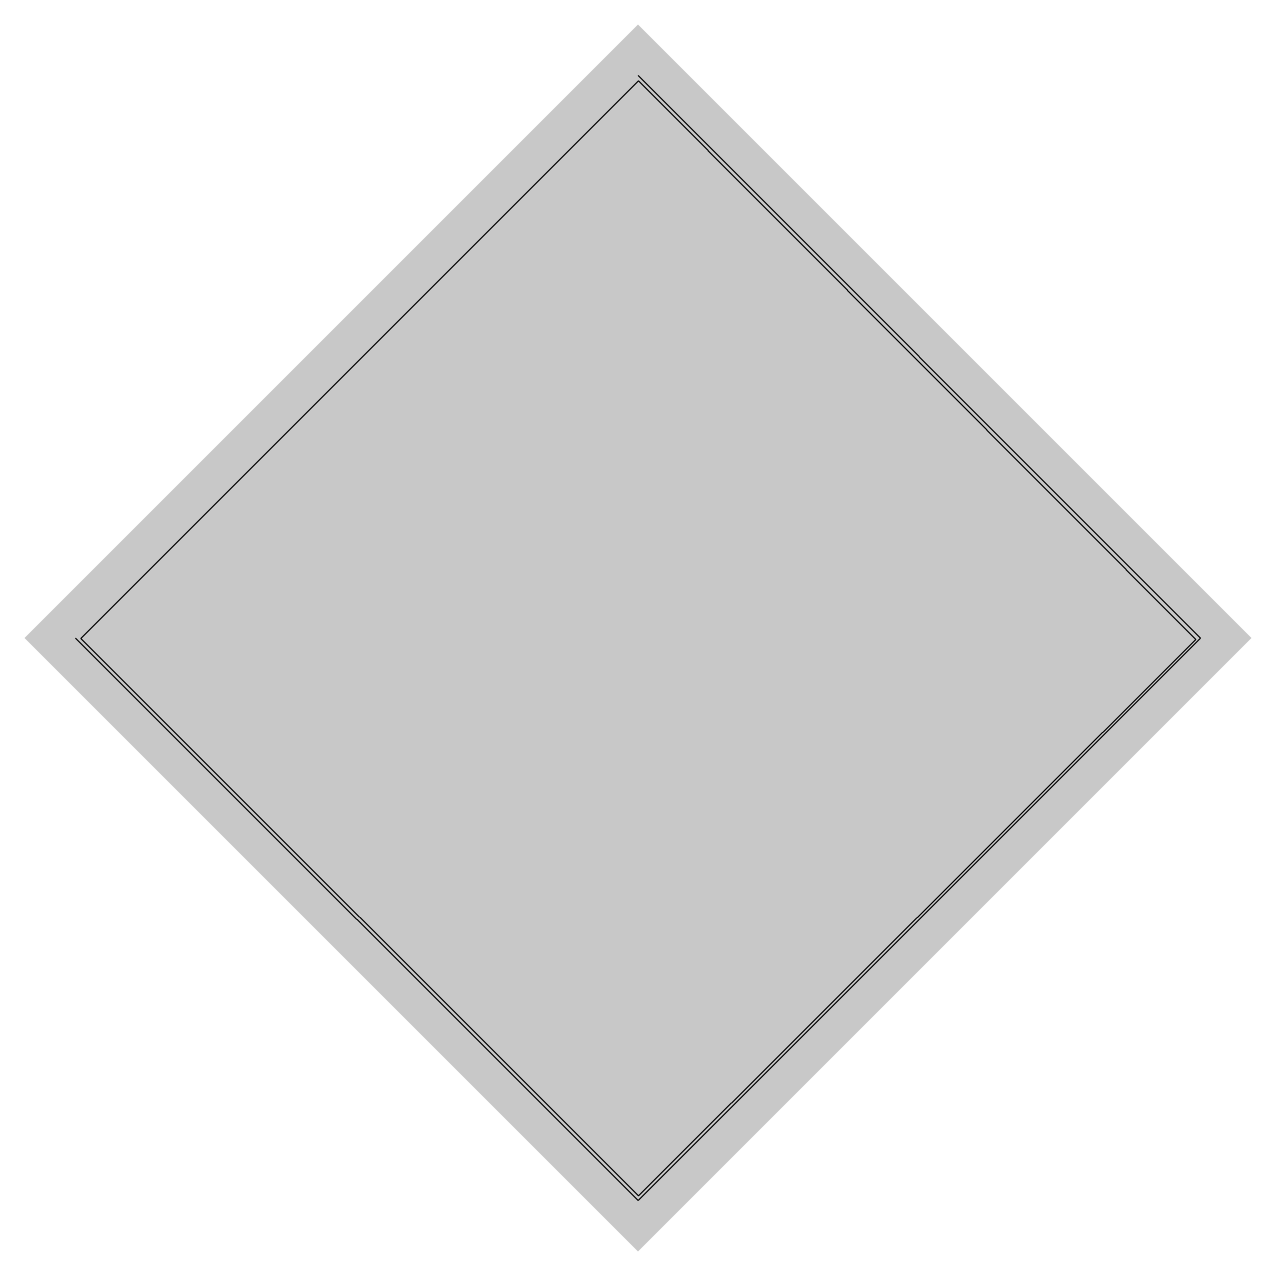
# Model space of a CAD drawing. Extents: x -0.98 to 0.98, y -0.98 to 0.98.
import ezdxf

# ---------------------------------------------------------------- set-up
doc = ezdxf.new("R2010")
doc.units = 0
doc.layers.get('0').update_dxf_attribs({"linetype": 'CONTINUOUS'})

msp = doc.modelspace()

# ---------------------------------------------------------------- hatches: boundary and pattern name
h = msp.add_hatch(color=256)
h.paths.add_polyline_path([(0.9817, 0), (0, 0.9817), (-0.9817, 0), (0, -0.9817)])
h.paths.add_polyline_path([(0, -0.8835), (0.8835, 0), (0, 0.8835), (-0.8835, 0)], flags=16)
msp.add_hatch(color=255).paths.add_polyline_path([(0.8929, -0.0023), (0.0007, 0.8916), (-0.8916, -0.0007), (0.0007, -0.8925)])

# ---------------------------------------------------------------- linework, layer by layer
for p, q in [((0.0007, 0.8916), (-0.8916, -0.0007)), ((0.9, 0), (0, 0.9)), ((0.8929, -0.0023), (0.0007, 0.8916)), ((-0.9, 0), (0, -0.9)), ((0, -0.9), (0.9, 0)), ((-0.8916, -0.0007), (0.0007, -0.8925)), ((0.0007, -0.8925), (0.8929, -0.0023))]:
    msp.add_line(p, q)

doc.saveas('drawing.dxf')
